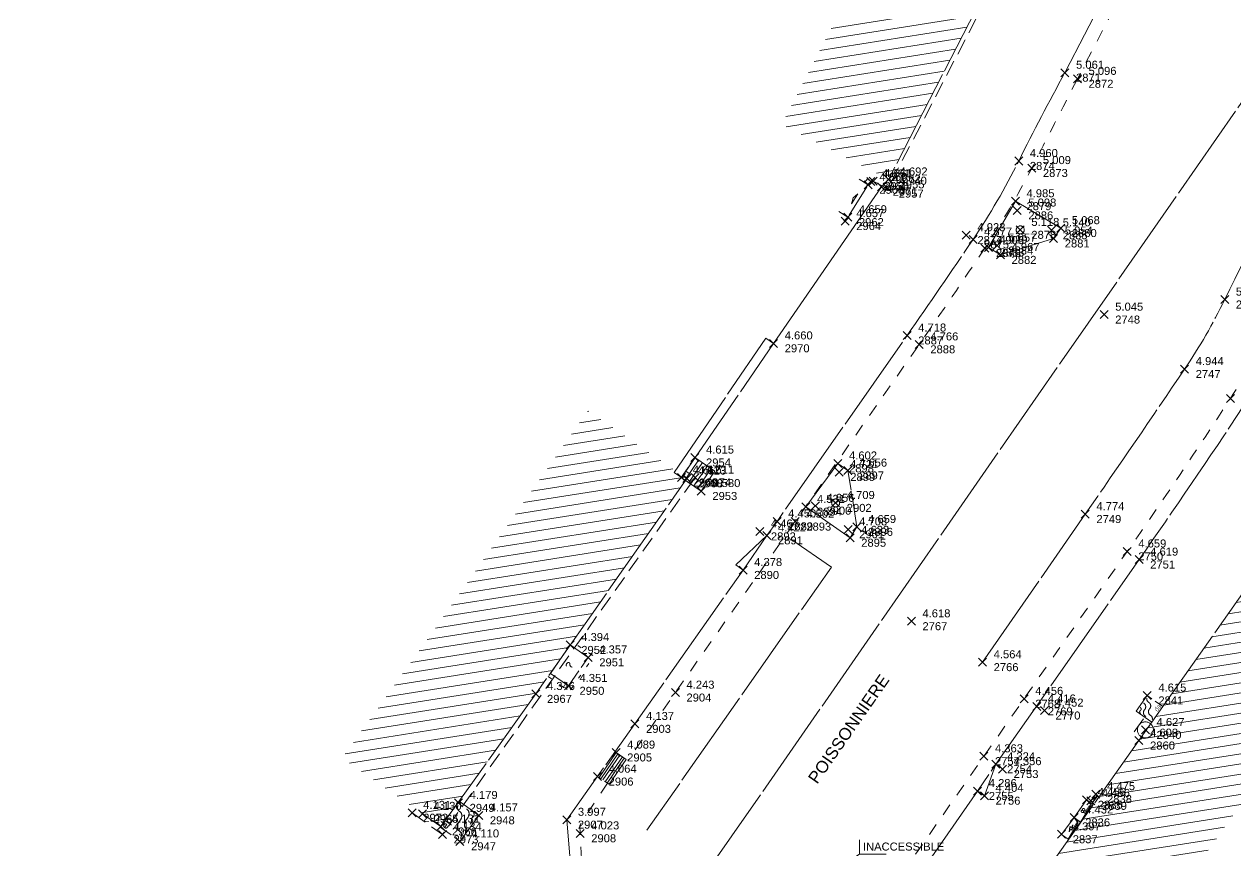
# Model space of a CAD drawing. Header units: metres. Extents: x 1223562 to 1223801, y 7191360 to 7191620.
# Drawn here: x 1223658.76 to 1223689.04, y 7191378.57 to 7191399.22 of the extents above; entities that cross this region are included whole.
import ezdxf
from ezdxf.enums import TextEntityAlignment as Align

# ---------------------------------------------------------------- set-up
doc = ezdxf.new("R2010")
doc.units = ezdxf.units.M
doc.header["$PDMODE"] = 3
doc.header["$PDSIZE"] = 0.1
for name, pattern in [('LL_0822', [2.5, 2.5, 0]), ('LL_0824', [0.35, 0.1, -0.25]), ('LL_0829', [0.6, 0.3, -0.3]), ('ML_2577', [2.5, 2.5, 0]), ('RL_1102', [0.6, 0.4, -0.2]), ('RL_1105', [2.5, 2.5, 0]), ('SL_1144', [2.5, 2.5, 0]), ('Socle_Continu', [2.5, 2.5, 0]), ('YL_2901', [2.5, 2.5, 0])]:
    doc.linetypes.add(name, pattern=pattern)
for name, color, linetype, lineweight in [('BATIH_SCS', 201, 'Socle_Continu', 13), ('CLOTU_SCS', 212, 'Socle_Continu', 13), ('ELECT_SCS', 1, 'Socle_Continu', 13), ('HABIL_SCI', 7, 'Socle_Continu', 13), ('INDET_SCI', 7, 'Socle_Continu', 13), ('INDET_SCS', 7, 'Socle_Continu', 13), ('MARQU_PSS', 7, 'Socle_Continu', 13), ('SIGNV_SCS', 20, 'Socle_Continu', 13), ('SIGTA_SCI', 7, 'Socle_Continu', 13), ('SIGTM_SCI', 1, 'Socle_Continu', 13), ('SIGTO_SCI', 255, 'Socle_Continu', 13), ('VOIRI_SCS', 7, 'Socle_Continu', 13)]:
    doc.layers.add(name, color=color, linetype=linetype, lineweight=lineweight)
for name, color, linetype, lineweight, true_color in [('BATIM_SCS', 7, 'Socle_Continu', 13, 0xdf7fff), ('EAUPL_SCS', 5, 'Socle_Continu', 13, 0x0000ff), ('SIGTS_PSS', 7, 'Socle_Continu', 13, 0x9966cc)]:
    doc.layers.add(name, color=color, linetype=linetype, lineweight=lineweight, true_color=true_color)
doc.styles.get("Standard").update_dxf_attribs({"font": 'arial.ttf'})
doc.linetypes.add('BL_0062', pattern='A,0.127,0,["Γ",Standard,S=0.254,R=0,X=-0.127,Y=0]', length=0.127)
pattern_1 = [(9, (0, 0), (-0.03910861626, 0.246922085149), [])]

# ---------------------------------------------------------------- blocks, each defined once
blk = doc.blocks.new('YP_1521')
at = {"layer": 'SIGTO_SCI', "color": 7, "linetype": 'Socle_Continu'}
blk.add_point((0, 0), dxfattribs=at)
at = {"layer": 'SIGTA_SCI', "linetype": 'Socle_Continu'}
blk.add_attdef('ALT', (0.278, 0.099), '', height=0.2, dxfattribs=at)
at = {"layer": 'SIGTA_SCI', "linetype": 'Socle_Continu', "flags": 9}
blk.add_attdef('CALQUE_ALT', (1.69, -1.18), '', height=0.2, dxfattribs=at)
at = {"layer": 'SIGTM_SCI', "linetype": 'Socle_Continu'}
blk.add_attdef('MAT', (0.278, -0.223), '', height=0.2, dxfattribs=at)
at = {"layer": 'SIGTM_SCI', "linetype": 'Socle_Continu', "flags": 9}
blk.add_attdef('CALQUE_MAT', (1.69, -1.501), '', height=0.2, dxfattribs=at)
at = {"layer": 'SIGTO_SCI', "linetype": 'Socle_Continu', "flags": 9}
for tag, p in [('ID', (1.69, 0.105)), ('NATURE', (1.69, -0.216)), ('FAMILLE', (1.69, -0.538)), ('CALQUE', (1.69, -0.859)), ('PCRS', (1.69, -1.823))]:
    blk.add_attdef(tag, p, '', height=0.2, dxfattribs=at)
blk = doc.blocks.new('LP_0842')
at = {"layer": 'VOIRI_SCS', "linetype": 'Socle_Continu', "flags": 128}
blk.add_lwpolyline([(1, 0), (1, 0.5), (0, 0)], dxfattribs=at)
at = {"layer": 'VOIRI_SCS', "linetype": 'Socle_Continu', "flags": 9}
for tag, p in [('ID', (1.488, 0.614)), ('NATURE', (1.488, 0.292)), ('FAMILLE', (1.488, -0.029)), ('CALQUE', (1.488, -0.35)), ('PCRS', (1.488, -0.672))]:
    blk.add_attdef(tag, p, '', height=0.2, dxfattribs=at)
blk = doc.blocks.new('FP_0406')
at = {"layer": 'ELECT_SCS', "linetype": 'Socle_Continu'}
blk.add_hatch(color=256, dxfattribs=at).paths.add_polyline_path([(0, 0), (0, 0.286), (1, 0.286), (0.1, 0.229)])
at = {"layer": 'ELECT_SCS', "linetype": 'Socle_Continu', "flags": 128}
blk.add_lwpolyline([(0, 0.286), (0, 0), (1, 0), (1, 0.286)], close=True, dxfattribs=at)
at = {"layer": 'ELECT_SCS', "linetype": 'Socle_Continu'}
blk.add_lwpolyline([(0, 0), (0, 0.286), (1, 0.286), (0.1, 0.229)], close=True, dxfattribs=at)
at = {"layer": 'ELECT_SCS', "linetype": 'Socle_Continu', "flags": 128}
blk.add_lwpolyline([(0.689, 0.161), (0.466, 0.074), (0.473, 0.136), (0.314, 0.12), (0.54, 0.215), (0.526, 0.147), (0.689, 0.161)], dxfattribs=at)
at = {"layer": 'ELECT_SCS', "linetype": 'Socle_Continu', "flags": 9}
for tag, p in [('ID', (1.244, 0.678)), ('NATURE', (1.244, 0.357)), ('FAMILLE', (1.244, 0.035)), ('CALQUE', (1.244, -0.286)), ('PCRS', (1.244, -0.607))]:
    blk.add_attdef(tag, p, '', height=0.2, dxfattribs=at)
blk = doc.blocks.new('HP_0569')
at = {"layer": 'SIGNV_SCS', "linetype": 'Socle_Continu'}
blk.add_line((-0.2, -0.2), (0.2, -0.2), dxfattribs=at)
blk.add_circle((0, 0), 0.2, dxfattribs=at)
at = {"layer": 'SIGNV_SCS', "linetype": 'Socle_Continu', "flags": 9}
for tag, p in [('ID', (0.713, 0.595)), ('NATURE', (0.713, 0.273)), ('FAMILLE', (0.713, -0.048)), ('CALQUE', (0.713, -0.369)), ('PCRS', (0.713, -0.69))]:
    blk.add_attdef(tag, p, '', height=0.2, dxfattribs=at)
blk = doc.blocks.new('BP_0086')
at = {"layer": 'EAUPL_SCS', "linetype": 'Socle_Continu', "flags": 128}
blk.add_lwpolyline([(1, 0.001), (0.999, 1.001), (-0.001, 1), (0, 0)], close=True, dxfattribs=at)
at = {"layer": 'EAUPL_SCS', "linetype": 'Socle_Continu', "const_width": 0.0188, "flags": 128}
for points in [[(0.185, 0.762), (0.114, 0.762, -0.424), (0.072, 0.804), (0.072, 0.874, -0.997785), (0.185, 0.874), (0.185, 0.846), (0.086, 0.846)], [(0.255, 0.677), (0.255, 0.93), (0.318, 0.93, -0.410802), (0.367, 0.881), (0.367, 0.808, -0.396178), (0.318, 0.762), (0.269, 0.762)]]:
    blk.add_lwpolyline(points, format="xyb", dxfattribs=at)
at = {"layer": 'EAUPL_SCS', "linetype": 'Socle_Continu', "flags": 128}
for points in [[(0.125, 0.063, 0.308109), (0.25, 0.25, -0.498161), (0.5, 0.5, 0.49989), (0.749, 0.751, -0.306811), (0.874, 0.938)], [(0.937, 0.563, -0.49989), (0.687, 0.313, 0.49989), (0.437, 0.063)], [(0.719, 0.063, -0.52802), (0.844, 0.157, 0.528439), (0.969, 0.251)]]:
    blk.add_lwpolyline(points, format="xyb", dxfattribs=at)
at = {"layer": 'EAUPL_SCS', "linetype": 'Socle_Continu', "flags": 9}
for tag, p in [('NATURE', (1.494, 0.585)), ('ID', (1.494, 0.906)), ('FAMILLE', (1.494, 0.263)), ('CALQUE', (1.494, -0.058)), ('PCRS', (1.494, -0.379))]:
    blk.add_attdef(tag, p, '', height=0.2, dxfattribs=at)
blk = doc.blocks.new('LP_0843')
at = {"layer": 'VOIRI_SCS', "linetype": 'Socle_Continu'}
blk.add_circle((0, 0), 0.1, dxfattribs=at)
at = {"layer": 'VOIRI_SCS', "linetype": 'Socle_Continu', "flags": 9}
for tag, p in [('ID', (0.829, 0.061)), ('NATURE', (0.829, -0.26)), ('FAMILLE', (0.829, -0.582)), ('CALQUE', (0.829, -0.903)), ('PCRS', (0.829, -1.224))]:
    blk.add_attdef(tag, p, '', height=0.2, dxfattribs=at)
blk = doc.blocks.new('LP_0841')
at = {"layer": 'VOIRI_SCS', "linetype": 'Socle_Continu', "flags": 128}
blk.add_lwpolyline([(0, 0), (0, 0.5), (1, 0)], dxfattribs=at)
at = {"layer": 'VOIRI_SCS', "linetype": 'Socle_Continu', "flags": 9}
for tag, p in [('ID', (1.428, 0.548)), ('NATURE', (1.428, 0.227)), ('FAMILLE', (1.428, -0.095)), ('CALQUE', (1.428, -0.416)), ('PCRS', (1.428, -0.737))]:
    blk.add_attdef(tag, p, '', height=0.2, dxfattribs=at)
blk = doc.blocks.new('BP_0088')
at = {"layer": 'EAUPL_SCS', "linetype": 'Socle_Continu'}
for p, q in [((1.001, 0.814), (-0.001, 0.814)), ((0, 0.626), (1.001, 0.627)), ((1.001, 0.376), (0, 0.375)), ((0, 0.188), (1.001, 0.188))]:
    blk.add_line(p, q, dxfattribs=at)
at = {"layer": 'EAUPL_SCS', "linetype": 'Socle_Continu', "flags": 128}
blk.add_lwpolyline([(1.001, 0.001), (0, 0), (-0.001, 1.001), (1, 1.002)], close=True, dxfattribs=at)
at = {"layer": 'EAUPL_SCS', "linetype": 'Socle_Continu', "flags": 9}
for tag, p in [('ID', (1.268, 0.92)), ('NATURE', (1.268, 0.599)), ('CALQUE', (1.268, -0.044)), ('FAMILLE', (1.268, 0.278)), ('PCRS', (1.268, -0.365))]:
    blk.add_attdef(tag, p, '', height=0.2, dxfattribs=at)
blk = doc.blocks.new('RP_1126')
at = {"layer": 'BATIM_SCS', "linetype": 'Socle_Continu', "flags": 128}
blk.add_lwpolyline([(0, 0), (0, 1), (1, 1), (1, 0)], close=True, dxfattribs=at)
at = {"layer": 'BATIM_SCS', "linetype": 'Socle_Continu', "flags": 9}
for tag, p in [('CALQUE', (1.41, 0.03)), ('ID', (1.41, 0.99)), ('NATURE', (1.41, 0.67)), ('FAMILLE', (1.41, 0.35)), ('PCRS', (1.41, -0.29))]:
    blk.add_attdef(tag, p, '', height=0.2, dxfattribs=at)
blk = doc.blocks.new('SP_1161')
at = {"layer": 'CLOTU_SCS', "linetype": 'Socle_Continu'}
for p, q in [((0, 0), (0, 0.275)), ((0.062, 0), (0.938, 0)), ((0.5, 0.154), (0.344, 0.103)), ((0.344, 0.103), (0.656, 0.103)), ((0.656, 0.103), (0.5, 0.154)), ((1, 0.275), (1, 0))]:
    blk.add_line(p, q, dxfattribs=at)
at = {"layer": 'CLOTU_SCS', "linetype": 'Socle_Continu', "flags": 9}
for tag, p in [('ID', (1.36, 0.385)), ('NATURE', (1.36, 0.064)), ('FAMILLE', (1.36, -0.257)), ('CALQUE', (1.36, -0.579)), ('PCRS', (1.36, -0.9))]:
    blk.add_attdef(tag, p, '', height=0.2, dxfattribs=at)
blk = doc.blocks.new('KP_0769')
at = {"layer": 'INDET_SCS', "linetype": 'Socle_Continu'}
blk.add_hatch(color=256, dxfattribs=at).paths.add_polyline_path([(0, 0), (0, 0.25), (0.833, 0.25), (0.055, 0.2)])
at = {"layer": 'INDET_SCS', "linetype": 'Socle_Continu', "flags": 128}
blk.add_lwpolyline([(0, 0.25), (0, 0), (0.833, 0), (0.833, 0.25)], close=True, dxfattribs=at)
at = {"layer": 'INDET_SCS', "linetype": 'Socle_Continu'}
blk.add_lwpolyline([(0, 0), (0, 0.25), (0.833, 0.25), (0.055, 0.2)], close=True, dxfattribs=at)
for centre in [(0.374, 0.101), (0.416, 0.174), (0.459, 0.101)]:
    blk.add_circle(centre, 0.0423, dxfattribs=at)
at = {"layer": 'INDET_SCS', "linetype": 'Socle_Continu', "flags": 9}
for tag, p in [('ID', (1.251, 0.721)), ('NATURE', (1.251, 0.399)), ('FAMILLE', (1.251, 0.078)), ('CALQUE', (1.251, -0.243)), ('PCRS', (1.251, -0.565))]:
    blk.add_attdef(tag, p, '', height=0.2, dxfattribs=at)
blk = doc.blocks.new('BP_0089')
at = {"layer": 'EAUPL_SCS', "linetype": 'Socle_Continu'}
for p, q in [((1, 0.813), (-0.001, 0.812)), ((0, 0.625), (1, 0.626)), ((1, 0.376), (0, 0.375)), ((0, 0.187), (1, 0.188))]:
    blk.add_line(p, q, dxfattribs=at)
at = {"layer": 'EAUPL_SCS', "linetype": 'Socle_Continu', "flags": 128}
blk.add_lwpolyline([(0, 0), (-0.001, 1), (0.999, 1), (1, 0.001)], close=True, dxfattribs=at)
at = {"layer": 'EAUPL_SCS', "linetype": 'Socle_Continu', "flags": 9}
for tag, p in [('NATURE', (1.216, 0.676)), ('ID', (1.216, 0.998)), ('FAMILLE', (1.216, 0.355)), ('CALQUE', (1.216, 0.034)), ('PCRS', (1.216, -0.287))]:
    blk.add_attdef(tag, p, '', height=0.2, dxfattribs=at)
blk = doc.blocks.new('KP_0764')
at = {"layer": 'INDET_SCS', "linetype": 'Socle_Continu', "flags": 128}
blk.add_lwpolyline([(0, 1), (1, 1), (1, 0), (0, 0)], close=True, dxfattribs=at)
blk.add_lwpolyline([(0.437, 0.578, -1), (0.562, 0.578, -0.209077), (0.53, 0.497, 0.201083), (0.5, 0.426), (0.5, 0.391)], format="xyb", dxfattribs=at)
at = {"layer": 'INDET_SCS', "linetype": 'Socle_Continu'}
blk.add_lwpolyline([(0.494, 0.365, 0.098491), (0.493, 0.362, 0.098491), (0.492, 0.359, 0.098491), (0.493, 0.356, 0.098491), (0.494, 0.354, 0.098491), (0.497, 0.352, 0.098491), (0.5, 0.352, 0.098491), (0.503, 0.352, 0.098491), (0.506, 0.354, 0.098491), (0.507, 0.356, 0.098491), (0.508, 0.359, 0.098491), (0.507, 0.362, 0.098491), (0.506, 0.365, 0.098491), (0.503, 0.367, 0.098491), (0.5, 0.367, 0.098491), (0.497, 0.367, 0.098491)], format="xyb", close=True, dxfattribs=at)
blk.add_lwpolyline([(0.494, 0.365, 0.098491), (0.493, 0.362, 0.098491), (0.492, 0.359, 0.098491), (0.493, 0.356, 0.098491), (0.494, 0.354, 0.098491), (0.497, 0.352, 0.098491), (0.5, 0.352, 0.098491), (0.503, 0.352, 0.098491), (0.506, 0.354, 0.098491), (0.507, 0.356, 0.098491), (0.508, 0.359, 0.098491), (0.507, 0.362, 0.098491), (0.506, 0.365, 0.098491), (0.503, 0.367, 0.098491), (0.5, 0.367, 0.098491), (0.497, 0.367, 0.098491)], format="xyb", close=True, dxfattribs=at)
at = {"layer": 'INDET_SCS', "linetype": 'Socle_Continu', "flags": 9}
for tag, p in [('ID', (1.453, 0.86)), ('NATURE', (1.453, 0.539)), ('FAMILLE', (1.453, 0.218)), ('CALQUE', (1.453, -0.103)), ('PCRS', (1.453, -0.425))]:
    blk.add_attdef(tag, p, '', height=0.2, dxfattribs=at)
blk = doc.blocks.new('*U86')
at = {"layer": 'INDET_SCI', "linetype": 'Socle_Continu'}
blk.add_line((0.542, 0.354), (0, 0), dxfattribs=at)
at = {"layer": 'INDET_SCI', "linetype": 'Socle_Continu', "flags": 128}
blk.add_lwpolyline([(1.215, 0.354), (0.542, 0.354), (0.542, 0.711)], dxfattribs=at)
at = {"layer": 'INDET_SCI', "linetype": 'Socle_Continu'}
blk.add_point((0, 0), dxfattribs=at)
blk.add_attdef('TXT', (0.63, 0.441), '', height=0.2, dxfattribs=at)
at = {"layer": 'INDET_SCI', "linetype": 'Socle_Continu', "flags": 9}
for tag, p in [('ID', (1.967, 0.144)), ('NATURE', (1.967, -0.177)), ('FAMILLE', (1.967, -0.499)), ('CALQUE', (1.967, -0.82)), ('PCRS', (1.967, -1.141))]:
    blk.add_attdef(tag, p, '', height=0.2, dxfattribs=at)
blk = doc.blocks.new('ZP_1565')
at = {"layer": 'HABIL_SCI', "linetype": 'Socle_Continu'}
blk.add_attdef('TYPE', text='', height=0.3, dxfattribs=at).set_placement((0, 0), align=Align.MIDDLE_CENTER)
at = {"layer": 'HABIL_SCI', "linetype": 'Socle_Continu', "flags": 9}
for tag, p in [('ID', (0.547, -0.599)), ('NATURE', (0.547, -0.92)), ('FAMILLE', (0.547, -1.242)), ('CALQUE', (0.547, -1.563)), ('PCRS', (0.533, -1.833))]:
    blk.add_attdef(tag, p, '', height=0.2, dxfattribs=at)

msp = doc.modelspace()

# ---------------------------------------------------------------- hatches: boundary and pattern name
at = {"layer": 'BATIH_SCS', "linetype": 'Socle_Continu'}
h = msp.add_hatch(dxfattribs=at)
h.set_pattern_fill('RL_1107', color=256, angle=324, pattern_type=2)
h.set_pattern_definition(pattern_1)
h.paths.add_polyline_path([(1223695.134, 7191427.928), (1223691.466, 7191430.024), (1223687.823, 7191432.131), (1223687.032, 7191430.764), (1223686.309, 7191431.172), (1223685.43, 7191431.669), (1223685.378, 7191431.698), (1223686.049, 7191432.983), (1223685.357, 7191433.383), (1223685.412, 7191433.478), (1223685.3, 7191433.543), (1223684.059, 7191434.262), (1223683.955, 7191434.322), (1223683.9, 7191434.227), (1223681.868, 7191435.392), (1223681.847, 7191435.357), (1223681.91, 7191435.341), (1223681.925, 7191435.325), (1223681.889, 7191435.346), (1223681.847, 7191435.357), (1223681.836, 7191435.337), (1223681.83, 7191435.327), (1223681.86, 7191435.296), (1223681.932, 7191435.254), (1223681.908, 7191435.214), (1223681.846, 7191435.23), (1223681.831, 7191435.246), (1223681.867, 7191435.225), (1223681.914, 7191435.264), (1223681.824, 7191435.317), (1223681.868, 7191435.392), (1223676.898, 7191438.243), (1223675.405, 7191435.641), (1223691.219, 7191426.71), (1223688.568, 7191421.2), (1223689.857, 7191420.553), (1223686.193, 7191413.202), (1223677.692, 7191396.716), (1223680.359, 7191395.341), (1223688.859, 7191411.827), (1223689.07, 7191412.258), (1223690.308, 7191414.765), (1223692.757, 7191419.643), (1223693.221, 7191420.59), (1223693.688, 7191421.544), (1223692.372, 7191422.188)])
h.paths.add_polyline_path([(1223692.79, 7191429.01), (1223692.781, 7191429.114), (1223692.883, 7191429.056)], flags=16)
h.paths.add_polyline_path([(1223685.894, 7191431.336), (1223685.81, 7191431.314), (1223685.784, 7191431.398)], flags=16)
h.paths.add_polyline_path([(1223692.941, 7191420.213), (1223692.883, 7191420.095), (1223692.834, 7191420.192)], flags=16)
h.paths.add_polyline_path([(1223684.714, 7191433.783), (1223684.593, 7191433.754), (1223684.559, 7191433.873)], flags=16)
h.paths.add_polyline_path([(1223690.201, 7191414.623), (1223689.117, 7191412.43), (1223689.57, 7191413.57)], flags=16)
h.paths.add_polyline_path([(1223679.298, 7191436.704), (1223679.233, 7191436.721), (1223679.217, 7191436.737), (1223679.255, 7191436.716), (1223679.298, 7191436.704), (1223679.317, 7191436.736), (1223679.304, 7191436.757), (1223679.247, 7191436.79), (1223679.216, 7191436.822), (1223679.222, 7191436.832), (1223679.234, 7191436.853), (1223679.299, 7191436.837), (1223679.315, 7191436.82), (1223679.277, 7191436.842), (1223679.234, 7191436.853), (1223679.216, 7191436.822), (1223679.247, 7191436.79), (1223679.323, 7191436.746)], flags=16)
h = msp.add_hatch(dxfattribs=at)
h.set_pattern_fill('RL_1107', color=256, angle=324, pattern_type=2)
h.set_pattern_definition(pattern_1)
h.paths.add_polyline_path([(1223675.324, 7191387.87), (1223675.222, 7191387.939), (1223672.849, 7191389.565), (1223669.101, 7191384.222), (1223666.707, 7191380.883), (1223668.715, 7191379.491), (1223669.173, 7191379.174), (1223671.548, 7191382.487)])
h = msp.add_hatch(dxfattribs=at)
h.set_pattern_fill('RL_1107', color=256, angle=324, pattern_type=2)
h.set_pattern_definition(pattern_1)
h.paths.add_polyline_path([(1223693.899, 7191386.462), (1223691.445, 7191388.188), (1223686.618, 7191381.321), (1223681.64, 7191374.338), (1223681.803, 7191374.239), (1223681.106, 7191373.276), (1223681.279, 7191372.134), (1223681.511, 7191371.972), (1223681.62, 7191371.408), (1223681.173, 7191370.772), (1223683.629, 7191369.049), (1223684.806, 7191370.726), (1223684.419, 7191372.736), (1223686.136, 7191375.108), (1223685.953, 7191375.22), (1223689.066, 7191379.588)])
h.paths.add_polyline_path([(1223681.662, 7191372.796), (1223681.585, 7191372.734), (1223681.569, 7191372.829)], flags=16)

# ---------------------------------------------------------------- linework, layer by layer
at = {"layer": 'BATIM_SCS', "linetype": 'RL_1102', "flags": 128}
for points in [[(1223679.975, 7191395.299), (1223680.339, 7191395.11), (1223685.037, 7191404.141), (1223688.958, 7191411.729), (1223688.859, 7191411.827)], [(1223668.455, 7191379.517), (1223669.214, 7191378.976), (1223675.525, 7191387.894), (1223675.298, 7191388.05)]]:
    msp.add_lwpolyline(points, dxfattribs=at)
at = {"layer": 'BATIM_SCS', "linetype": 'RL_1105', "flags": 128}
for points in [[(1223688.859, 7191411.827), (1223680.359, 7191395.341)], [(1223691.445, 7191388.188), (1223686.618, 7191381.321), (1223681.64, 7191374.338), (1223681.803, 7191374.239), (1223681.106, 7191373.276), (1223681.279, 7191372.134), (1223681.511, 7191371.972), (1223681.62, 7191371.408), (1223681.173, 7191370.772)], [(1223668.715, 7191379.491), (1223669.173, 7191379.174), (1223671.548, 7191382.487), (1223675.324, 7191387.87), (1223675.222, 7191387.939)]]:
    msp.add_lwpolyline(points, dxfattribs=at)
at = {"layer": 'CLOTU_SCS', "linetype": 'SL_1144', "flags": 128}
for points in [[(1223675.19, 7191387.892), (1223675, 7191388.022), (1223677.298, 7191391.375), (1223677.488, 7191391.245)], [(1223675.19, 7191387.892), (1223677.488, 7191391.245)]]:
    msp.add_lwpolyline(points, dxfattribs=at)
at = {"layer": 'EAUPL_SCS', "linetype": 'BL_0062', "ltscale": 0.5, "flags": 128}
msp.add_lwpolyline([(1223677.488, 7191391.245), (1223680.188, 7191395.156)], dxfattribs=at)
at = {"layer": 'MARQU_PSS', "linetype": 'ML_2577', "flags": 128}
msp.add_lwpolyline([(1223690.92, 7191396.36, 0.019312), (1223688.761, 7191392.339, -0.03496), (1223687.758, 7191390.603, -0.003239), (1223685.277, 7191386.979), (1223682.709, 7191383.279)], format="xyb", dxfattribs=at)
msp.add_lwpolyline([(1223677.941, 7191386.334), (1223678.931, 7191385.655), (1223674.32, 7191379.08)], dxfattribs=at)
at = {"layer": 'SIGTS_PSS', "linetype": 'YL_2901', "flags": 128}
msp.add_lwpolyline([(1223754.624, 7191615.542), (1223774.768, 7191564.41), (1223759.899, 7191516.921), (1223739.481, 7191487.157), (1223712.27, 7191430.488), (1223666.985, 7191365.329), (1223604.313, 7191397.356), (1223562.746, 7191366.34)], dxfattribs=at)
at = {"layer": 'VOIRI_SCS', "linetype": 'LL_0822', "flags": 128}
for points in [[(1223670.408, 7191373.996), (1223670.929, 7191374.598), (1223671.473, 7191375.279), (1223672.213, 7191376.256), (1223672.551, 7191376.668), (1223672.32, 7191379.344), (1223674.023, 7191381.738), (1223676.725, 7191385.583), (1223677.32, 7191386.447), (1223677.575, 7191386.798), (1223680.824, 7191391.442, 0.004285), (1223682.471, 7191393.84, 0.032782), (1223683.614, 7191395.801, -0.009909), (1223684.768, 7191398.007), (1223687.565, 7191403.424), (1223692.921, 7191413.726), (1223693.304, 7191414.466), (1223693.933, 7191415.668), (1223696.679, 7191420.977), (1223698.22, 7191424.09), (1223699.067, 7191425.653)], [(1223725.843, 7191413.176), (1223719.78, 7191416.663), (1223718.931, 7191417.138), (1223714.702, 7191419.583), (1223711.451, 7191421.428), (1223709.573, 7191422.482), (1223709.133, 7191422.727, 0.099741), (1223708.068, 7191422.953, 0.135879), (1223706.971, 7191422.662, 0.12445), (1223706.17, 7191421.873, 0.016631), (1223706.033, 7191421.631), (1223705.372, 7191420.358), (1223700.035, 7191410.07), (1223697.258, 7191404.712), (1223696.842, 7191403.913), (1223692.93, 7191396.45), (1223692.184, 7191395.045, 0.00741), (1223690.411, 7191391.7, -0.028189), (1223689.217, 7191389.656, -0.006258), (1223686.621, 7191385.843), (1223683.045, 7191380.73), (1223682.587, 7191380.061), (1223678.817, 7191374.645), (1223676.429, 7191374.225), (1223676.076, 7191373.72), (1223674.855, 7191372.041), (1223674.583, 7191371.677), (1223674.473, 7191371.509), (1223674.374, 7191371.334), (1223674.338, 7191371.261), (1223674.289, 7191371.151), (1223674.219, 7191370.961), (1223674.165, 7191370.766), (1223674.126, 7191370.566), (1223674.102, 7191370.365), (1223674.092, 7191370.162), (1223674.102, 7191369.876), (1223674.137, 7191369.592), (1223674.191, 7191369.309), (1223674.262, 7191369.029), (1223674.289, 7191368.935), (1223674.344, 7191368.752), (1223674.438, 7191368.479), (1223674.549, 7191368.215), (1223674.681, 7191367.963), (1223674.868, 7191367.682), (1223675.082, 7191367.417), (1223675.554, 7191366.916), (1223675.932, 7191366.597), (1223676.678, 7191366.036), (1223677.39, 7191366.169)]]:
    msp.add_lwpolyline(points, format="xyb", dxfattribs=at)
at = {"layer": 'VOIRI_SCS', "linetype": 'LL_0829', "flags": 128}
for points in [[(1223698.753, 7191425), (1223699.079, 7191424.835), (1223697.001, 7191420.786), (1223694.232, 7191415.465), (1223693.218, 7191413.544), (1223687.895, 7191403.247), (1223685.08, 7191397.854)], [(1223673.336, 7191380.258), (1223672.643, 7191379.204), (1223672.654, 7191379.004), (1223672.787, 7191376.584), (1223671.672, 7191375.132), (1223671.114, 7191374.407)]]:
    msp.add_lwpolyline(points, dxfattribs=at)
for points in [[(1223705.945, 7191421.486), (1223705.623, 7191421.637), (1223699.23, 7191409.284), (1223696.827, 7191404.722), (1223692.605, 7191396.658), (1223691.867, 7191395.223, -0.018152), (1223689.904, 7191391.507, -0.013441), (1223688.902, 7191389.869, -0.008683), (1223686.324, 7191386.047), (1223682.742, 7191380.93), (1223679.109, 7191375.712), (1223679.129, 7191375.684)], [(1223685.08, 7191397.854, -0.000999), (1223683.94, 7191395.625, -0.027829), (1223682.767, 7191393.625, -0.006105), (1223681.127, 7191391.22), (1223678.028, 7191386.791), (1223675.033, 7191382.52), (1223673.843, 7191380.824)]]:
    msp.add_lwpolyline(points, format="xyb", dxfattribs=at)
at = {"layer": 'VOIRI_SCS', "linetype": 'LL_0822', "flags": 128}
for points in [[(1223683.53, 7191394.796), (1223684.663, 7191394.124), (1223684.486, 7191393.864), (1223683.157, 7191393.454), (1223682.855, 7191393.642)], [(1223678.295, 7191387.162), (1223679.4, 7191386.387), (1223679.572, 7191386.659), (1223679.347, 7191388.067), (1223679.095, 7191388.245)]]:
    msp.add_lwpolyline(points, close=True, dxfattribs=at)
at = {"layer": 'VOIRI_SCS', "linetype": 'LL_0824', "flags": 128}
msp.add_lwpolyline([(1223671.852, 7191382.92), (1223672.385, 7191382.549), (1223672.995, 7191383.426), (1223672.463, 7191383.791)], dxfattribs=at)

# ---------------------------------------------------------------- block references
at = {"layer": 'BATIM_SCS', "color": 201, "linetype": 'Socle_Continu', "xscale": 0.1097591743125839, "yscale": 0.1097591743125839, "rotation": 51.60710531092207}
msp.add_blockref('RP_1126', (1223679.852, 7191395.205), dxfattribs=at)
at = {"layer": 'CLOTU_SCS', "linetype": 'Socle_Continu', "xscale": 0.9561867315786099, "yscale": 0.9561867315786099, "rotation": 57.71478845021772}
msp.add_blockref('SP_1161', (1223679.342, 7191394.397), dxfattribs=at)
at = {"layer": 'EAUPL_SCS', "linetype": 'Socle_Continu'}
for name, p, xscale, yscale, rotation in [('BP_0088', (1223675.68, 7191387.556), 0.6025917191032226, 0.6025917191032226, 55.70438861943617), ('BP_0089', (1223673.551, 7191381.023), 0.7528844448340157, 0.3052331948941337, 235.5698226445171)]:
    msp.add_blockref(name, p, dxfattribs=dict(at, xscale=xscale, yscale=yscale, rotation=rotation))
for p, xscale, yscale, zscale, rotation in [((1223686.825, 7191382.448), 0.4784824131687525, 0.4784824131687525, 0.05136156169936874, 234.8476064432863), ((1223669.651, 7191378.804), 0.8009999999999999, 0.6070525178222848, 0.8937086194303717, 54.06089765634793)]:
    msp.add_blockref('BP_0086', p, dxfattribs=dict(at, xscale=xscale, yscale=yscale, zscale=zscale, rotation=rotation))
at = {"layer": 'ELECT_SCS', "linetype": 'Socle_Continu'}
for p, xscale, yscale, rotation in [((1223685.543, 7191379.984), 0.210778723331492, 0.210778723331492, 233.317175405546), ((1223684.997, 7191379.401), 0.5246868742926902, 0.7, 233.4816191996649)]:
    msp.add_blockref('FP_0406', p, dxfattribs=dict(at, xscale=xscale, yscale=yscale, rotation=rotation))
at = {"layer": 'HABIL_SCI', "linetype": 'Socle_Continu', "rotation": 55.16023660517248}
msp.add_blockref('ZP_1565', (1223678.246, 7191380.008), dxfattribs=at).add_auto_attribs({'TYPE': 'RUE                          POISSONNIERE'})
at = {"layer": 'INDET_SCI', "linetype": 'Socle_Continu'}
msp.add_blockref('*U86', (1223679.09, 7191378.133), dxfattribs=at).add_auto_attribs({'TXT': 'INACCESSIBLE'})
at = {"layer": 'INDET_SCS', "linetype": 'Socle_Continu'}
for name, p, xscale, yscale, zscale, rotation in [('KP_0764', (1223672.36, 7191382.688), 0.8678, 0.5474109529303233, 0.5474109529303233, 55.18687488266833), ('KP_0769', (1223685.311, 7191379.841), 0.6487734623394547, 0.8, 0.6487734623394547, 234.4811854486998)]:
    msp.add_blockref(name, p, dxfattribs=dict(at, xscale=xscale, yscale=yscale, zscale=zscale, rotation=rotation))
at = {"layer": 'SIGNV_SCS', "linetype": 'Socle_Continu', "rotation": 234.8926149297049}
msp.add_blockref('HP_0569', (1223686.78, 7191381.587), dxfattribs=at)
at = {"layer": 'SIGTO_SCI', "linetype": 'Socle_Continu'}
for p, values in [((1223684.768, 7191398.007), {'ALT': '5.061', 'MAT': '2871'}), ((1223685.08, 7191397.854), {'ALT': '5.096', 'MAT': '2872'}), ((1223683.614, 7191395.801), {'ALT': '4.960', 'MAT': '2874'}), ((1223683.94, 7191395.625), {'ALT': '5.009', 'MAT': '2873'}), ((1223680.359, 7191395.341), {'ALT': '4.692', 'MAT': '2955'}), ((1223679.852, 7191395.205), {'ALT': '4.660', 'MAT': '2963'}), ((1223679.852, 7191395.205), {'ALT': '4.660', 'MAT': '2960'}), ((1223679.92, 7191395.291), {'ALT': '4.661', 'MAT': '2961'}), ((1223679.975, 7191395.299), {'ALT': '4.661', 'MAT': '2956'}), ((1223680.188, 7191395.156), {'ALT': '4.662', 'MAT': '2971'}), ((1223680.339, 7191395.11), {'ALT': '4.740', 'MAT': '2957'}), ((1223683.53, 7191394.796), {'ALT': '4.985', 'MAT': '2879'}), ((1223683.576, 7191394.565), {'ALT': '5.098', 'MAT': '2886'}), ((1223679.276, 7191394.299), {'ALT': '4.657', 'MAT': '2964'}), ((1223679.342, 7191394.397), {'ALT': '4.659', 'MAT': '2962'}), ((1223684.663, 7191394.124), {'ALT': '5.068', 'MAT': '2880'}), ((1223682.304, 7191393.949), {'ALT': '4.923', 'MAT': '2877'}), ((1223682.471, 7191393.84), {'ALT': '4.877', 'MAT': '2875'}), ((1223683.651, 7191394.08), {'ALT': '5.118', 'MAT': '2878'}), ((1223684.435, 7191394.069), {'ALT': '5.140', 'MAT': '2885'}), ((1223684.486, 7191393.864), {'ALT': '5.054', 'MAT': '2881'}), ((1223682.767, 7191393.625), {'ALT': '4.906', 'MAT': '2876'}), ((1223682.855, 7191393.642), {'ALT': '4.929', 'MAT': '2883'}), ((1223683.076, 7191393.688), {'ALT': '5.057', 'MAT': '2884'}), ((1223683.157, 7191393.454), {'ALT': '4.967', 'MAT': '2882'}), ((1223688.761, 7191392.339), {'ALT': '5.027', 'MAT': '2746'}), ((1223685.747, 7191391.963), {'ALT': '5.045', 'MAT': '2748'}), ((1223680.824, 7191391.442), {'ALT': '4.718', 'MAT': '2887'}), ((1223677.488, 7191391.245), {'ALT': '4.660', 'MAT': '2970'}), ((1223681.127, 7191391.22), {'ALT': '4.766', 'MAT': '2888'}), ((1223687.758, 7191390.603), {'ALT': '4.944', 'MAT': '2747'}), ((1223688.902, 7191389.869), {'ALT': '4.811', 'MAT': '2744'}), ((1223675.522, 7191388.393), {'ALT': '4.615', 'MAT': '2954'}), ((1223679.095, 7191388.245), {'ALT': '4.602', 'MAT': '2898'}), ((1223679.347, 7191388.067), {'ALT': '4.656', 'MAT': '2897'}), ((1223675.19, 7191387.892), {'ALT': '4.612', 'MAT': '2969'}), ((1223675.324, 7191387.87), {'ALT': '4.623', 'MAT': '2968'}), ((1223675.525, 7191387.894), {'ALT': '4.611', 'MAT': '2974'}), ((1223679.126, 7191388.029), {'ALT': '4.721', 'MAT': '2899'}), ((1223675.68, 7191387.556), {'ALT': '4.580', 'MAT': '2953'}), ((1223678.295, 7191387.162), {'ALT': '4.531', 'MAT': '2894'}), ((1223678.531, 7191387.188), {'ALT': '4.656', 'MAT': '2900'}), ((1223679.039, 7191387.258), {'ALT': '4.709', 'MAT': '2902'}), ((1223685.277, 7191386.979), {'ALT': '4.774', 'MAT': '2749'}), ((1223677.143, 7191386.546), {'ALT': '4.467', 'MAT': '2892'}), ((1223677.575, 7191386.798), {'ALT': '4.450', 'MAT': '2889'}), ((1223678.028, 7191386.791), {'ALT': '4.502', 'MAT': '2893'}), ((1223679.35, 7191386.599), {'ALT': '4.708', 'MAT': '2901'}), ((1223679.572, 7191386.659), {'ALT': '4.659', 'MAT': '2896'}), ((1223677.32, 7191386.447), {'ALT': '4.422', 'MAT': '2891'}), ((1223679.4, 7191386.387), {'ALT': '4.633', 'MAT': '2895'}), ((1223686.324, 7191386.047), {'ALT': '4.659', 'MAT': '2750'}), ((1223686.621, 7191385.843), {'ALT': '4.619', 'MAT': '2751'}), ((1223676.725, 7191385.583), {'ALT': '4.378', 'MAT': '2890'}), ((1223680.93, 7191384.302), {'ALT': '4.618', 'MAT': '2767'}), ((1223672.404, 7191383.71), {'ALT': '4.394', 'MAT': '2952'}), ((1223672.855, 7191383.4), {'ALT': '4.357', 'MAT': '2951'}), ((1223682.709, 7191383.279), {'ALT': '4.564', 'MAT': '2766'}), ((1223672.36, 7191382.688), {'ALT': '4.351', 'MAT': '2950'}), ((1223671.548, 7191382.487), {'ALT': '4.346', 'MAT': '2967'}), ((1223675.033, 7191382.52), {'ALT': '4.243', 'MAT': '2904'}), ((1223683.749, 7191382.365), {'ALT': '4.456', 'MAT': '2768'}), ((1223686.825, 7191382.448), {'ALT': '4.615', 'MAT': '2841'}), ((1223684.062, 7191382.175), {'ALT': '4.416', 'MAT': '2769'}), ((1223684.256, 7191382.071), {'ALT': '4.452', 'MAT': '2770'}), ((1223674.023, 7191381.738), {'ALT': '4.137', 'MAT': '2903'}), ((1223686.78, 7191381.587), {'ALT': '4.627', 'MAT': '2840'}), ((1223686.618, 7191381.321), {'ALT': '4.603', 'MAT': '2860'}), ((1223673.551, 7191381.023), {'ALT': '4.089', 'MAT': '2905'}), ((1223682.742, 7191380.93), {'ALT': '4.363', 'MAT': '2757'}), ((1223683.045, 7191380.73), {'ALT': '4.324', 'MAT': '2754'}), ((1223683.207, 7191380.609), {'ALT': '4.356', 'MAT': '2753'}), ((1223673.088, 7191380.421), {'ALT': '4.064', 'MAT': '2906'}), ((1223682.587, 7191380.061), {'ALT': '4.286', 'MAT': '2755'}), ((1223682.756, 7191379.943), {'ALT': '4.404', 'MAT': '2756'}), ((1223685.543, 7191379.984), {'ALT': '4.475', 'MAT': '2838'}), ((1223669.615, 7191379.764), {'ALT': '4.179', 'MAT': '2949'}), ((1223685.311, 7191379.841), {'ALT': '4.456', 'MAT': '2835'}), ((1223685.417, 7191379.815), {'ALT': '4.456', 'MAT': '2839'}), ((1223668.455, 7191379.517), {'ALT': '4.131', 'MAT': '2972'}), ((1223668.715, 7191379.491), {'ALT': '4.130', 'MAT': '2965'}), ((1223670.12, 7191379.453), {'ALT': '4.157', 'MAT': '2948'}), ((1223672.32, 7191379.344), {'ALT': '3.997', 'MAT': '2907'}), ((1223684.997, 7191379.401), {'ALT': '4.432', 'MAT': '2836'}), ((1223669.173, 7191379.174), {'ALT': '4.131', 'MAT': '2966'}), ((1223669.214, 7191378.976), {'ALT': '4.134', 'MAT': '2973'}), ((1223672.654, 7191379.004), {'ALT': '4.023', 'MAT': '2908'}), ((1223684.685, 7191378.98), {'ALT': '4.397', 'MAT': '2837'}), ((1223669.651, 7191378.804), {'ALT': '4.110', 'MAT': '2947'})]:
    msp.add_blockref('YP_1521', p, dxfattribs=at).add_auto_attribs(values)
at = {"layer": 'VOIRI_SCS', "linetype": 'Socle_Continu'}
for p in [(1223683.651, 7191394.08), (1223679.039, 7191387.258)]:
    msp.add_blockref('LP_0843', p, dxfattribs=at)
at = {"layer": 'VOIRI_SCS', "linetype": 'Socle_Continu', "xscale": 1.049364297055968, "yscale": 0.4447, "rotation": 55.4264591924852}
msp.add_blockref('LP_0841', (1223676.725, 7191385.583), dxfattribs=at)
at = {"layer": 'VOIRI_SCS', "linetype": 'Socle_Continu', "xscale": 0.8101, "yscale": 0.4114741519037281, "zscale": 1.999999997110885, "rotation": 235.6187858336756}
msp.add_blockref('LP_0842', (1223683.045, 7191380.73), dxfattribs=at)

doc.saveas('drawing.dxf')
